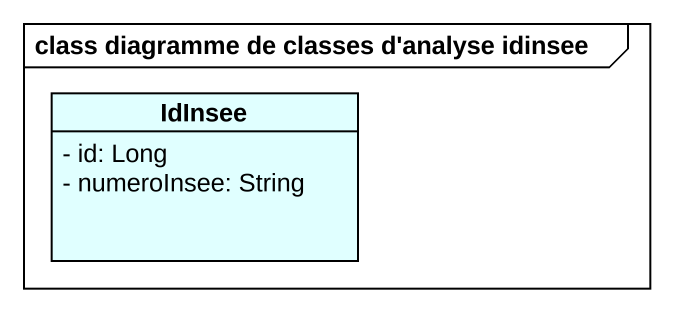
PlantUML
@startuml
mainframe class diagramme de classes d'analyse idinsee
hide circle
hide empty members
skinparam classAttributeIconSize 0
class IdInsee #E0FFFF {
  - id: Long
  - numeroInsee: String
}
@enduml
